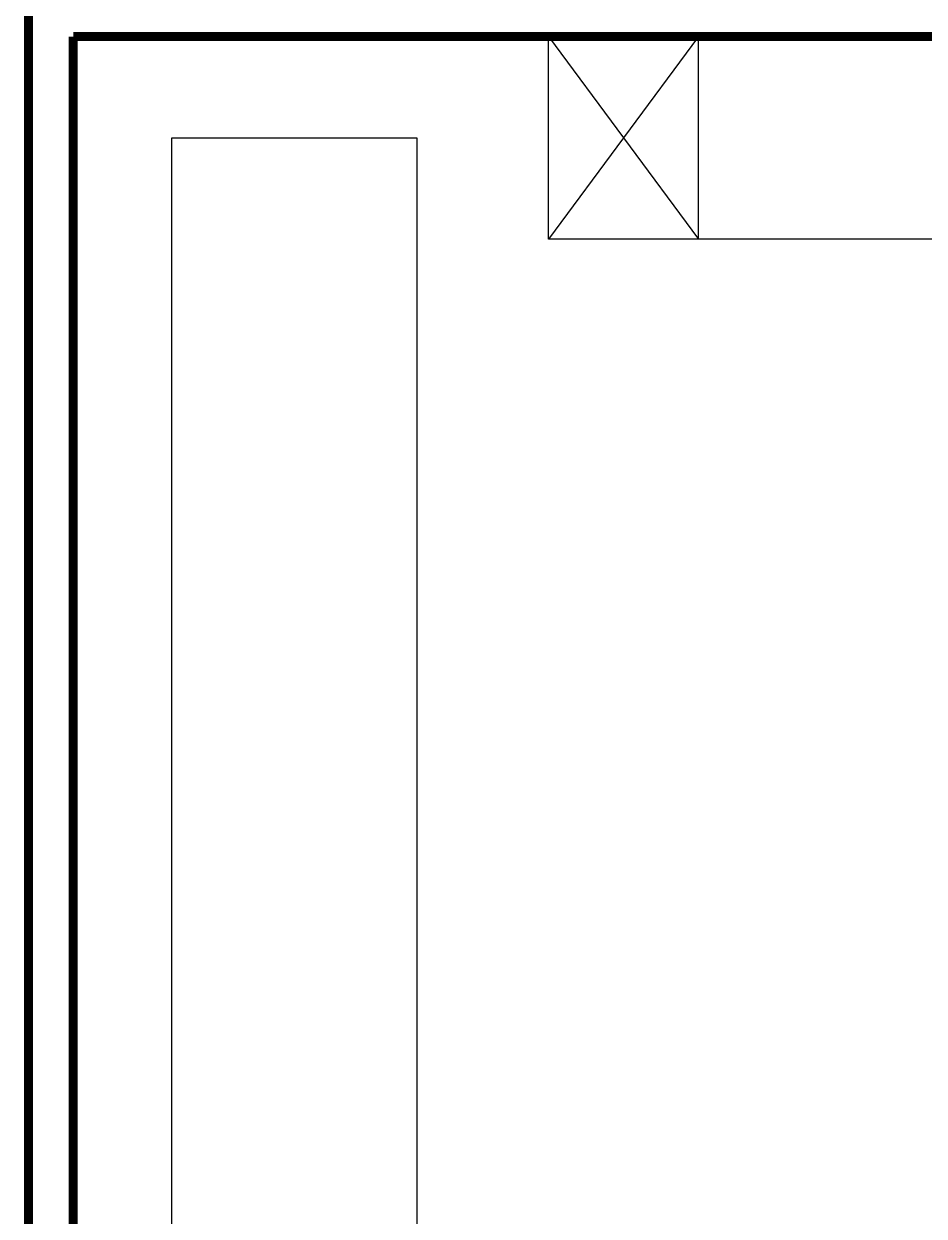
# Model space of a CAD drawing. Header units: millimetres. Extents: x -54.3 to 12.1, y 152.8 to 185.4.
# Drawn here: x -43.25 to -40.248, y 169.071 to 173.045 of the extents above; entities that cross this region are included whole.
import ezdxf

# ---------------------------------------------------------------- set-up
doc = ezdxf.new("R2010")
doc.units = ezdxf.units.MM
doc.header["$LTSCALE"] = 2
doc.layers.add('MUEBLES', color=8, linetype='Continuous')
doc.layers.add('MUROS', color=30, linetype='Continuous')

msp = doc.modelspace()

# ---------------------------------------------------------------- linework, layer by layer
for p, q in [((-41.5006, 172.3272), (-41.5006, 173.0022)), ((-41.5006, 173.0022), (-41.0006, 172.3272)), ((-41.0006, 173.0022), (-41.5006, 172.3272)), ((-41.0006, 172.3272), (-41.0006, 173.0022)), ((-40.1636, 172.3272), (-41.5006, 172.3272))]:
    msp.add_line(p, q)
at = {"layer": 'MUEBLES'}
msp.add_lwpolyline([(-42.7574, 172.6649), (-41.9399, 172.6649), (-41.9399, 168.8836), (-42.7574, 168.8836)], close=True, dxfattribs=at)
at = {"layer": 'MUROS', "const_width": 0.03}
for points in [[(-43.2354, 176.1022), (-43.2354, 168.5022)], [(-43.0854, 173.0022), (-40.1636, 173.0022)], [(-43.0854, 173.0022), (-43.0854, 168.6522)]]:
    msp.add_lwpolyline(points, dxfattribs=at)

doc.saveas('drawing.dxf')
